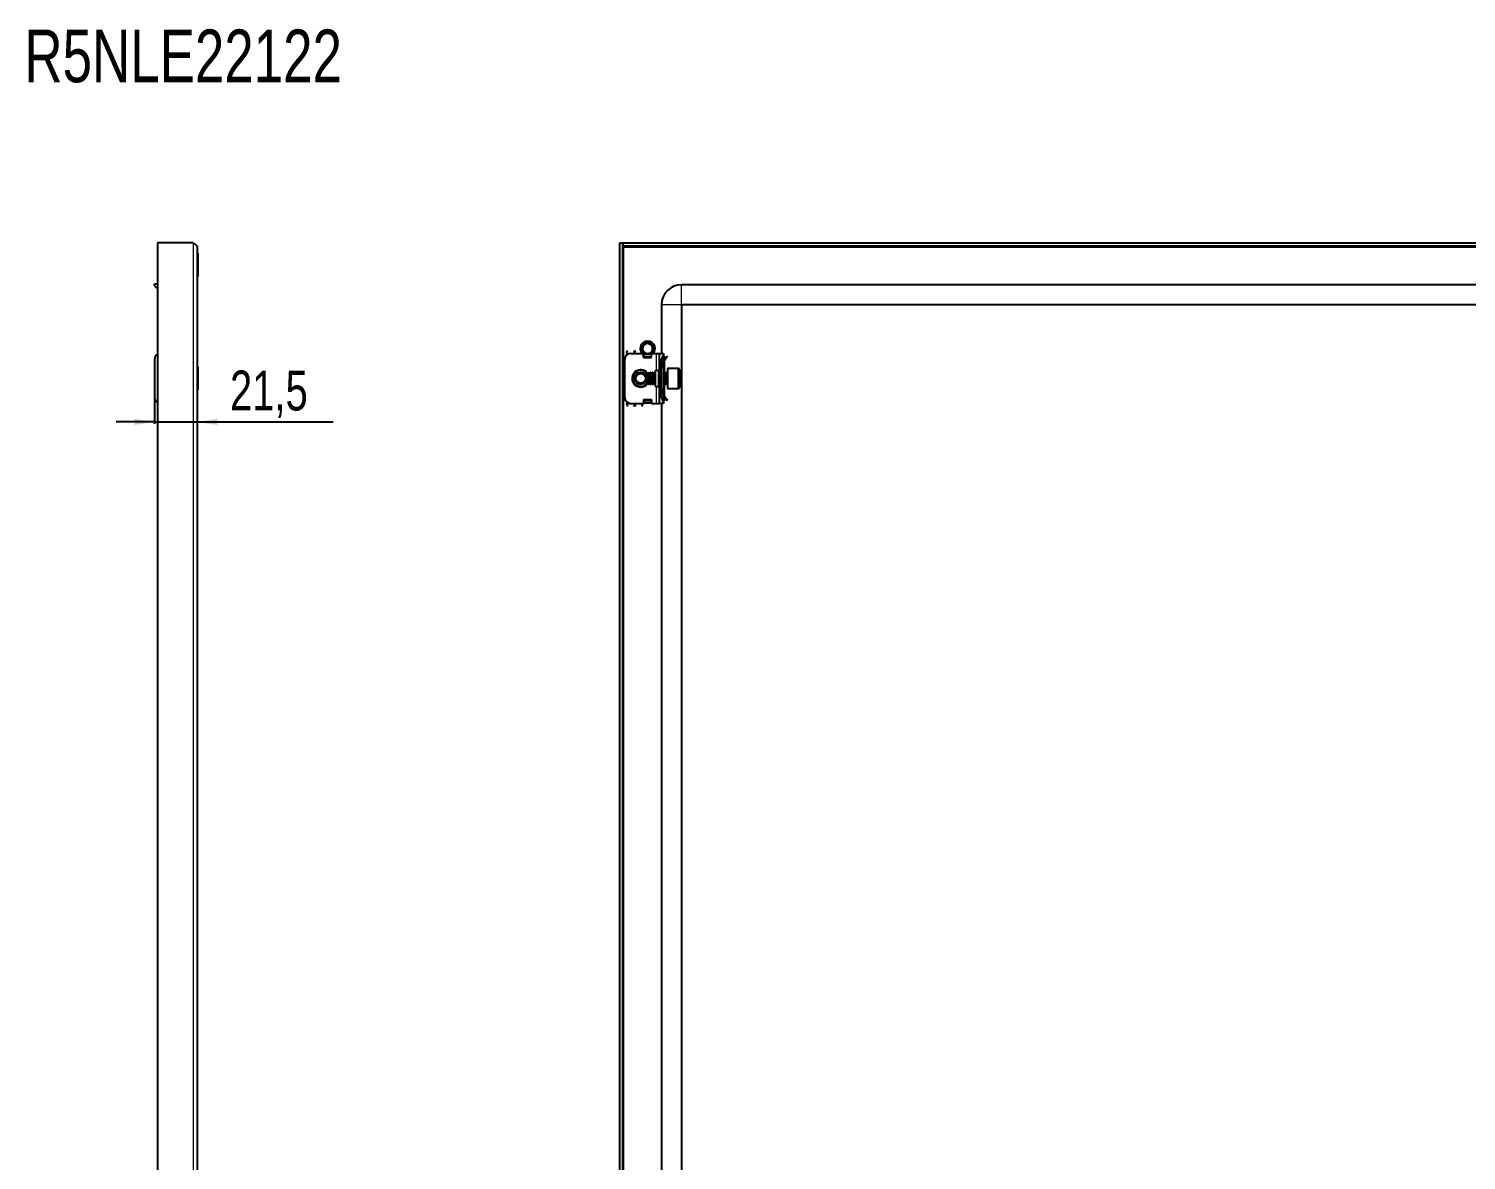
# Model space of a CAD drawing. Header units: millimetres. Extents: x -672 to 2148, y -979 to 1408.
# Drawn here: x 705 to 1427, y 840 to 1408 of the extents above; entities that cross this region are included whole.
import ezdxf

# ---------------------------------------------------------------- set-up
doc = ezdxf.new("R2010")
doc.units = ezdxf.units.MM
doc.layers.add('FORMAT', color=7, linetype='Continuous')
doc.styles.add('SLDTEXTSTYLE0', font='TXT', dxfattribs={"width": 0.75})
doc.dimstyles.new('SLDDIMSTYLE1', dxfattribs={"dimtxt": 20, "dimasz": 10, "dimexe": 0, "dimexo": 0.0625, "dimgap": 5, "dimtad": 2, "dimdec": 1, "dimrnd": 1e-09, "dimzin": 12, "dimdsep": 46, "dimtxsty": 'SLDTEXTSTYLE0', "dimsah": 1, "dimcen": 0.09, "dimadec": 0, "dimazin": 3, "dimtfac": 1, "dimtmove": 0, "dimatfit": 0, "dimfxl": 0, "dimfrac": 2, "dimtolj": 1, "dimtzin": 12, "dimarcsym": 0})

# ---------------------------------------------------------------- blocks, each defined once
blk = doc.blocks.new('_D_4')
at = {"layer": 'FORMAT'}
for p, q in [((768.38, 1222.88), (768.38, 1209.55)), ((768.38, 1210.55), (749.14, 1210.55)), ((768.38, 1210.55), (789.88, 1210.55)), ((789.88, 1210.55), (857.99, 1210.55))]:
    blk.add_line(p, q, dxfattribs=at)
for points in [[(768.38, 1210.55), (758.38, 1212.09), (758.38, 1209.02)], [(789.88, 1210.55), (799.88, 1209.02), (799.88, 1212.09)]]:
    blk.add_solid(points, dxfattribs=at)
at = {"layer": 'FORMAT', "insert": (806.27, 1236.34), "char_height": 20, "attachment_point": 1, "style": 'SLDTEXTSTYLE0'}
blk.add_mtext('21,5', dxfattribs=at)

msp = doc.modelspace()

# ---------------------------------------------------------------- linework, layer by layer
at = {"color": 7, "linetype": 'Continuous', "lineweight": 25}
for p, q in [((769.88, 1300.39), (769.88, -860.61)), ((787.78, 1300.39), (769.88, 1300.39)), ((789.88, 1298.29), (789.88, -858.51)), ((1001.82, 1300.39), (1003.32, 1300.39)), ((1001.82, -860.61), (1001.82, 1300.39)), ((1003.32, -860.61), (1003.32, 1300.39)), ((1003.52, 1298.89), (1003.52, 1300.39)), ((1003.52, 1300.39), (2146.12, 1300.39)), ((1003.52, 1298.89), (2146.12, 1298.89)), ((790.12, 1295.17), (789.88, 1295.17)), ((790.12, 1295.17), (790.12, 1283.6)), ((768.38, 1279.89), (769.88, 1279.89)), ((768.38, 1278.89), (768.38, 1279.89)), ((768.38, 1278.89), (769.38, 1277.89)), ((769.88, 1277.89), (769.38, 1277.89)), ((789.88, 1283.6), (790.12, 1283.6)), ((1562.32, 1279.39), (1032.82, 1279.39)), ((1022.82, 1269.39), (1022.82, 1244.89)), ((1032.82, 1269.39), (1032.82, -829.61)), ((2116.82, 1269.39), (1032.82, 1269.39)), ((1012.87, 1247.89), (1012.86, 1247.84)), ((1012.91, 1248.09), (1012.9, 1248.04)), ((1012.91, 1248.09), (1012.98, 1248.33)), ((1012.96, 1248.28), (1012.95, 1248.24)), ((1014.2, 1249.91), (1014.4, 1250.02)), ((1014.37, 1250.01), (1014.33, 1249.99)), ((1014.37, 1250.01), (1014.6, 1250.1)), ((1014.56, 1250.11), (1014.51, 1250.09)), ((1014.75, 1250.19), (1014.7, 1250.17)), ((1014.75, 1250.19), (1014.98, 1250.26)), ((1014.94, 1250.26), (1014.9, 1250.24)), ((1015.13, 1250.31), (1015.09, 1250.3)), ((1016.02, 1250.38), (1015.28, 1250.31)), ((1017.52, 1249.86), (1017.48, 1249.89)), ((1017.69, 1249.74), (1017.65, 1249.77)), ((1017.84, 1249.61), (1017.81, 1249.64)), ((1017.98, 1249.47), (1017.95, 1249.5)), ((1017.98, 1249.47), (1018.1, 1249.33)), ((1018.1, 1249.35), (1018.08, 1249.36)), ((1018.11, 1248.26), (1018.28, 1247.84)), ((768.38, 1241.89), (768.38, 1222.89)), ((1004.32, 1222.89), (1004.32, 1241.89)), ((1005.32, 1245.14), (1005.32, 1244.12)), ((1007.32, 1244.89), (1013.82, 1244.89)), ((1012.82, 1247.48), (1012.85, 1247.74)), ((1012.82, 1247.48), (1012.82, 1247.43)), ((1012.84, 1247.69), (1012.83, 1247.64)), ((1012.83, 1247.28), (1012.85, 1247.52)), ((1012.83, 1247.28), (1012.83, 1247.23)), ((1012.84, 1247.08), (1012.84, 1247.03)), ((1012.87, 1246.89), (1012.87, 1246.84)), ((1012.9, 1246.7), (1012.91, 1246.66)), ((1012.95, 1246.52), (1012.96, 1246.48)), ((1013.01, 1246.35), (1013.01, 1246.34)), ((1013.6, 1245.38), (1013.63, 1245.34)), ((1013.73, 1245.24), (1013.77, 1245.2)), ((1013.82, 1242.89), (1013.82, 1244.89)), ((1014.02, 1244.1), (1013.82, 1244.22)), ((1013.82, 1242.89), (1017.82, 1242.89)), ((1014.04, 1244.97), (1013.84, 1245.16)), ((1013.88, 1245.1), (1013.92, 1245.07)), ((1014.02, 1242.89), (1014.02, 1244.1)), ((1014.04, 1244.97), (1014.08, 1244.94)), ((1014.07, 1244.51), (1014.42, 1244.75)), ((1014.57, 1244.51), (1014.07, 1244.16)), ((1014.07, 1244.16), (1014.07, 1244.51)), ((1014.07, 1243.24), (1014.07, 1244.16)), ((1014.07, 1242.89), (1014.07, 1243.24)), ((1014.21, 1244.86), (1014.26, 1244.83)), ((1014.39, 1244.75), (1014.25, 1244.87)), ((1014.39, 1244.75), (1014.39, 1244.86)), ((1014.39, 1244.75), (1014.43, 1244.73)), ((1014.57, 1244.51), (1014.97, 1244.51)), ((1014.75, 1244.59), (1014.79, 1244.57)), ((1014.93, 1244.53), (1014.97, 1244.51)), ((1015.1, 1244.48), (1015.15, 1244.46)), ((1016.27, 1244.43), (1016.09, 1244.4)), ((1016.42, 1244.45), (1016.47, 1244.46)), ((1016.8, 1244.55), (1016.61, 1244.51)), ((1016.66, 1244.51), (1017.07, 1244.51)), ((1017.57, 1244.16), (1017.07, 1244.51)), ((1017.17, 1244.8), (1017.57, 1244.51)), ((1017.57, 1244.51), (1017.57, 1244.16)), ((1017.82, 1244.22), (1017.57, 1244.07)), ((1017.57, 1244.16), (1017.57, 1243.24)), ((1017.57, 1243.24), (1017.57, 1242.89)), ((1017.82, 1242.89), (1017.82, 1244.89)), ((1017.82, 1244.89), (1020.32, 1244.89)), ((1018.09, 1245.42), (1017.93, 1245.3)), ((1018.06, 1245.46), (1017.94, 1245.27)), ((1018.59, 1246.27), (1018.49, 1246.08)), ((1018.6, 1246.27), (1018.5, 1246.09)), ((1018.66, 1246.41), (1018.67, 1246.45)), ((1018.71, 1246.59), (1018.73, 1246.63)), ((1018.82, 1247.19), (1018.76, 1246.88)), ((1018.76, 1246.78), (1018.77, 1246.83)), ((1018.8, 1246.99), (1018.8, 1247.03)), ((1018.82, 1247.39), (1018.82, 1247.38)), ((1018.82, 1247.19), (1018.82, 1247.24)), ((1020.32, 1244.89), (1021.82, 1244.89)), ((1021.82, 1244.89), (1023.82, 1244.89)), ((1021.82, 1241.89), (1021.82, 1244.89)), ((1021.82, 1222.89), (1021.82, 1241.89)), ((1022.82, 1222.89), (1022.82, 1241.89)), ((1023.82, 1244.89), (1023.82, 1244.12)), ((1023.82, 1244.12), (1023.82, 1220.65)), ((1023.82, 1243.8), (1024.03, 1243.59)), ((1024.32, 1241.14), (1023.82, 1241.14)), ((1023.82, 1237.64), (1023.82, 1241.14)), ((1024.32, 1242.89), (1024.32, 1242.43)), ((1024.32, 1237.64), (1024.32, 1241.14)), ((1024.41, 1242.55), (1025.38, 1243.53)), ((1024.76, 1242.2), (1024.41, 1242.55)), ((1024.76, 1242.2), (1025.74, 1243.17)), ((1025.38, 1243.53), (1025.74, 1243.17)), ((790.13, 1238.17), (789.88, 1238.17)), ((790.13, 1238.17), (790.13, 1237.46)), ((790.13, 1237.46), (790.13, 1226.6)), ((1016.38, 1235.39), (1015.82, 1234.83)), ((1015.82, 1234.83), (1015.82, 1231.07)), ((1016.43, 1235.39), (1016.38, 1235.39)), ((1016.38, 1235.39), (1016.38, 1230.77)), ((1016.82, 1234.83), (1016.43, 1235.39)), ((1016.43, 1235.39), (1016.43, 1234.92)), ((1016.43, 1234.92), (1016.43, 1229.39)), ((1017.21, 1235.39), (1016.82, 1234.83)), ((1016.82, 1234.83), (1016.82, 1234.45)), ((1016.82, 1234.45), (1016.82, 1229.94)), ((1017.43, 1235.39), (1017.21, 1235.39)), ((1017.21, 1235.39), (1017.21, 1234.92)), ((1017.21, 1234.92), (1017.21, 1229.39)), ((1017.82, 1234.83), (1017.43, 1235.39)), ((1017.43, 1235.39), (1017.43, 1234.92)), ((1017.43, 1234.92), (1017.43, 1229.39)), ((1018.21, 1235.39), (1017.82, 1234.83)), ((1017.82, 1234.83), (1017.82, 1234.45)), ((1017.82, 1234.45), (1017.82, 1229.94)), ((1018.43, 1235.39), (1018.21, 1235.39)), ((1018.21, 1235.39), (1018.21, 1234.92)), ((1018.21, 1234.92), (1018.21, 1229.39)), ((1018.82, 1234.83), (1018.43, 1235.39)), ((1018.43, 1235.39), (1018.43, 1234.92)), ((1018.43, 1234.92), (1018.43, 1229.39)), ((1019.21, 1235.39), (1018.82, 1234.83)), ((1018.82, 1234.83), (1018.82, 1234.45)), ((1018.82, 1234.45), (1018.82, 1229.94)), ((1019.43, 1235.39), (1019.21, 1235.39)), ((1019.21, 1235.39), (1019.21, 1234.92)), ((1019.21, 1234.92), (1019.21, 1229.39)), ((1019.82, 1234.83), (1019.43, 1235.39)), ((1019.43, 1235.39), (1019.43, 1234.92)), ((1019.43, 1234.92), (1019.43, 1229.39)), ((1021.32, 1236.39), (1019.82, 1236.39)), ((1019.82, 1228.39), (1019.82, 1236.39)), ((1024.32, 1237.64), (1023.82, 1237.64)), ((1024.21, 1235.39), (1023.82, 1234.83)), ((1024.43, 1235.39), (1024.21, 1235.39)), ((1024.21, 1235.39), (1024.21, 1234.92)), ((1024.21, 1234.92), (1024.21, 1229.39)), ((1024.32, 1235.39), (1024.32, 1237.64)), ((1024.82, 1234.83), (1024.43, 1235.39)), ((1024.43, 1235.39), (1024.43, 1234.92)), ((1024.43, 1234.92), (1024.43, 1229.39)), ((1025.21, 1235.39), (1024.82, 1234.83)), ((1024.82, 1234.83), (1024.82, 1234.45)), ((1024.82, 1234.45), (1024.82, 1229.94)), ((1025.57, 1235.39), (1025.21, 1235.39)), ((1025.21, 1235.39), (1025.21, 1234.92)), ((1025.21, 1234.92), (1025.21, 1229.39)), ((1031.22, 1237.39), (1025.82, 1237.39)), ((1025.82, 1237.39), (1025.82, 1229.69)), ((1031.82, 1236.79), (1031.82, 1230.02)), ((789.88, 1226.6), (790.13, 1226.6)), ((1015.82, 1231.07), (1015.82, 1229.94)), ((1015.82, 1229.94), (1016.38, 1229.39)), ((1016.38, 1230.77), (1016.38, 1229.39)), ((1016.38, 1229.39), (1016.43, 1229.39)), ((1016.43, 1229.39), (1016.82, 1229.94)), ((1016.82, 1229.94), (1017.21, 1229.39)), ((1017.21, 1229.39), (1017.43, 1229.39)), ((1017.43, 1229.39), (1017.82, 1229.94)), ((1017.82, 1229.94), (1018.21, 1229.39)), ((1018.21, 1229.39), (1018.43, 1229.39)), ((1018.43, 1229.39), (1018.82, 1229.94)), ((1018.82, 1229.94), (1019.21, 1229.39)), ((1019.21, 1229.39), (1019.43, 1229.39)), ((1019.43, 1229.39), (1019.82, 1229.94)), ((1019.82, 1228.39), (1021.32, 1228.39)), ((1023.82, 1229.94), (1024.21, 1229.39)), ((1023.82, 1227.14), (1024.32, 1227.14)), ((1023.82, 1223.64), (1023.82, 1227.14)), ((1024.21, 1229.39), (1024.43, 1229.39)), ((1024.32, 1227.14), (1024.32, 1229.39)), ((1024.32, 1223.64), (1024.32, 1227.14)), ((1024.43, 1229.39), (1024.82, 1229.94)), ((1024.82, 1229.94), (1025.21, 1229.39)), ((1025.21, 1229.39), (1025.57, 1229.39)), ((1025.82, 1229.69), (1025.82, 1227.39)), ((1025.82, 1227.39), (1031.22, 1227.39)), ((1031.82, 1230.02), (1031.82, 1227.99)), ((1005.32, 1220.65), (1005.32, 1219.64)), ((1007.32, 1219.89), (1013.82, 1219.89)), ((1013.32, 1219.89), (1013.32, 1219.64)), ((1013.82, 1221.89), (1013.82, 1219.89)), ((1013.82, 1221.89), (1017.82, 1221.89)), ((1013.82, 1220.01), (1014.02, 1220.01)), ((1014.02, 1220.01), (1014.02, 1221.89)), ((1014.07, 1221.53), (1014.07, 1221.89)), ((1014.07, 1220.62), (1014.07, 1221.53)), ((1014.07, 1220.27), (1014.07, 1220.62)), ((1014.07, 1220.62), (1014.57, 1220.27)), ((1014.57, 1219.91), (1014.07, 1220.27)), ((1014.57, 1220.27), (1014.57, 1219.91)), ((1017.07, 1220.27), (1014.57, 1220.27)), ((1017.07, 1219.91), (1014.57, 1219.91)), ((1017.07, 1220.27), (1017.57, 1220.62)), ((1017.07, 1219.91), (1017.07, 1220.27)), ((1017.57, 1220.27), (1017.07, 1219.91)), ((1017.57, 1221.89), (1017.57, 1221.53)), ((1017.57, 1221.53), (1017.57, 1220.62)), ((1017.57, 1220.62), (1017.57, 1220.27)), ((1017.82, 1221.89), (1017.82, 1219.89)), ((1017.82, 1219.89), (1020.32, 1219.89)), ((1020.32, 1219.89), (1021.82, 1219.89)), ((1021.82, 1219.89), (1021.82, 1222.89)), ((1023.82, 1219.89), (1021.82, 1219.89)), ((1022.82, 1219.89), (1022.82, 544.89)), ((1024.32, 1223.64), (1023.82, 1223.64)), ((1024.03, 1221.18), (1023.82, 1220.97)), ((1023.82, 1220.65), (1023.82, 1219.89)), ((1024.32, 1221.89), (1024.32, 1222.28)), ((1024.76, 1222.58), (1024.41, 1222.22)), ((1024.41, 1222.22), (1025.38, 1221.25)), ((1024.76, 1222.58), (1025.74, 1221.6)), ((1025.38, 1221.25), (1025.74, 1221.6))]:
    msp.add_line(p, q, dxfattribs=at)
at = {"color": 8, "linetype": 'Continuous', "lineweight": 18}
for p, q in [((787.78, 1300.39), (787.78, -860.61)), ((1003.92, -858.51), (1003.92, 1298.29)), ((1003.92, 1298.29), (2145.72, 1298.29)), ((1032.82, 1269.39), (1032.82, 1279.39)), ((1032.82, 1269.39), (1022.82, 1269.39)), ((1005.32, 1245.14), (1009.32, 1245.14)), ((1009.32, 1245.14), (1012.82, 1245.14)), ((1017.57, 1243.24), (1014.07, 1243.24)), ((1020.32, 1236.39), (1020.32, 1244.89)), ((1022.82, 1241.89), (1021.82, 1241.89)), ((1023.82, 1243.39), (1024.03, 1243.59)), ((1023.82, 1242.89), (1024.32, 1242.89)), ((1021.32, 1228.39), (1021.32, 1236.39)), ((1025.57, 1229.39), (1025.57, 1235.39)), ((1031.22, 1229.69), (1031.22, 1237.39)), ((1020.32, 1219.89), (1020.32, 1228.39)), ((1031.22, 1227.39), (1031.22, 1229.69)), ((1005.32, 1219.64), (1009.32, 1219.64)), ((1013.32, 1219.64), (1009.32, 1219.64)), ((1014.07, 1221.53), (1017.57, 1221.53)), ((1021.82, 1222.89), (1022.82, 1222.89)), ((1023.82, 1221.89), (1024.32, 1221.89)), ((1023.82, 1221.39), (1024.03, 1221.18))]:
    msp.add_line(p, q, dxfattribs=at)
at = {"color": 7, "linetype": 'Continuous', "lineweight": 25}
for radius in [3, 2.76, 2.45]:
    msp.add_circle((1012.32, 1232.39), radius, dxfattribs=at)
for centre, radius, start, end in [((1032.82, 1269.39), 10, 90, 180), ((1015.82, 1247.39), 3.75, 0, 221.81031), ((1015.82, 1247.39), 2.5, 168.59442, 228.59442), ((1015.82, 1247.39), 2.5, 108.59442, 168.59442), ((1015.82, 1247.39), 2.5, 75.88813, 108.59442), ((1015.82, 1247.39), 3, 59.92857, 86.21929), ((1015.82, 1247.39), 3, 360, 40.74374), ((1015.82, 1247.39), 2.5, 348.59442, 10.51652), ((771.38, 1241.89), 3, 120, 180), ((1007.32, 1241.89), 3, 90, 180), ((1015.82, 1247.39), 2.5, 228.59442, 288.59442), ((1015.82, 1247.39), 2.5, 288.59442, 348.59442), ((1015.82, 1247.39), 3.75, 318.18969, 0), ((1025.82, 1241.89), 3, 131.81031, 180), ((1023.32, 1242.89), 1, 360, 45), ((1012.32, 1232.39), 4, 90, 331.04498), ((1012.32, 1232.39), 4, 28.95502, 90), ((1021.32, 1236.89), 0.5, 270, 0), ((1025.57, 1235.64), 0.25, 270, 0), ((1031.22, 1236.79), 0.6, 0, 90), ((1021.32, 1227.89), 0.5, 360, 90), ((1025.57, 1229.14), 0.25, 360, 90), ((1031.22, 1227.99), 0.6, 270, 360), ((771.38, 1222.89), 3, 180, 240), ((1007.32, 1222.89), 3, 180, 270), ((1025.82, 1222.89), 3, 180, 228.18969), ((1023.32, 1221.89), 1, 315, 0)]:
    msp.add_arc(centre, radius, start, end, dxfattribs=at)
at = {"color": 8, "linetype": 'Continuous', "lineweight": 18}
for start, end in [(35.46217, 270), (270, 324.53783)]:
    msp.add_arc((1012.32, 1232.39), 4.5, start, end, dxfattribs=at)
at = {"color": 7, "linetype": 'Continuous', "lineweight": 25}
for points, knots in [([(787.78, 1300.39), (788.06, 1300.21), (788.62, 1299.85), (789.32, 1299.32), (789.79, 1298.8), (789.85, 1298.45), (789.88, 1298.29)], [0, 0, 0, 0, 0.2547568, 0.5096489, 0.7645419, 1, 1, 1, 1]), ([(1003.52, 1299.28), (1003.51, 1299.31), (1003.37, 1299.68), (1003.35, 1300.05), (1003.32, 1300.39)], [0, 0, 0, 0, 0.09093, 1, 1, 1, 1]), ([(1003.92, 1298.29), (1003.84, 1298.47), (1003.74, 1298.67), (1003.67, 1298.87), (1003.67, 1298.89)], [0, 0, 0, 0, 0.9083608, 1, 1, 1, 1]), ([(1013.3, 1247.7), (1013.28, 1247.72), (1013.22, 1247.77), (1013.14, 1247.81), (1013.04, 1247.84), (1012.95, 1247.85), (1012.89, 1247.85), (1012.86, 1247.84)], [0, 0, 0, 0, 0.19243, 0.403622, 0.614801, 0.805152, 1, 1, 1, 1]), ([(1012.87, 1247.89), (1012.9, 1247.9), (1012.97, 1247.92), (1013.06, 1247.92), (1013.15, 1247.91), (1013.23, 1247.88), (1013.29, 1247.84), (1013.33, 1247.8), (1013.34, 1247.79)], [0, 0, 0, 0, 0.205811, 0.38496, 0.558827, 0.724121, 0.878934, 1, 1, 1, 1]), ([(1013.33, 1247.84), (1013.31, 1247.86), (1013.26, 1247.91), (1013.18, 1247.97), (1013.09, 1248.01), (1013, 1248.04), (1012.93, 1248.04), (1012.9, 1248.04)], [0, 0, 0, 0, 0.1831114, 0.3815333, 0.5799128, 0.7871112, 1, 1, 1, 1]), ([(1012.91, 1248.09), (1012.94, 1248.1), (1013.01, 1248.1), (1013.1, 1248.09), (1013.18, 1248.06), (1013.25, 1248.02), (1013.31, 1247.97), (1013.34, 1247.93), (1013.36, 1247.92)], [0, 0, 0, 0, 0.207037, 0.38272, 0.55212, 0.712365, 0.86221, 1, 1, 1, 1]), ([(1012.95, 1248.22), (1012.95, 1248.24), (1012.97, 1248.36), (1013.02, 1248.46), (1013.06, 1248.54)], [0, 0, 0, 0, 0.218168, 1, 1, 1, 1]), ([(1013.37, 1247.93), (1013.36, 1247.95), (1013.33, 1247.99), (1013.28, 1248.06), (1013.2, 1248.13), (1013.12, 1248.18), (1013.03, 1248.22), (1012.97, 1248.23), (1012.95, 1248.24)], [0, 0, 0, 0, 0.112687, 0.266978, 0.464332, 0.661607, 0.829157, 1, 1, 1, 1]), ([(1012.96, 1248.28), (1012.99, 1248.28), (1013.05, 1248.28), (1013.13, 1248.25), (1013.21, 1248.22), (1013.27, 1248.17), (1013.32, 1248.11), (1013.36, 1248.06), (1013.37, 1248.01), (1013.38, 1248)], [0, 0, 0, 0, 0.164802, 0.328662, 0.485343, 0.633184, 0.771489, 0.900657, 1, 1, 1, 1]), ([(1013.37, 1247.88), (1013.37, 1247.85), (1013.35, 1247.77), (1013.29, 1247.67), (1013.22, 1247.59), (1013.16, 1247.53), (1013.09, 1247.47), (1013.03, 1247.44), (1013, 1247.43), (1012.99, 1247.43)], [0, 0, 0, 0, 0.1251657, 0.3367685, 0.4886747, 0.6403706, 0.7919615, 0.9435026, 1, 1, 1, 1]), ([(1014.36, 1249.94), (1014.29, 1249.89), (1013.94, 1249.66), (1013.45, 1249.15), (1013.22, 1248.6), (1013.12, 1248.36)], [0, 0, 0, 0, 0.128781, 0.613629, 1, 1, 1, 1]), ([(1013.12, 1248.36), (1013.13, 1248.35), (1013.16, 1248.34), (1013.21, 1248.32), (1013.27, 1248.27), (1013.32, 1248.21), (1013.36, 1248.14), (1013.39, 1248.04), (1013.38, 1247.94), (1013.37, 1247.89), (1013.37, 1247.88)], [0, 0, 0, 0, 0.022761, 0.192243, 0.346896, 0.477535, 0.588677, 0.783334, 0.968624, 1, 1, 1, 1]), ([(1013.39, 1247.95), (1013.38, 1247.99), (1013.37, 1248.05), (1013.33, 1248.13), (1013.28, 1248.21), (1013.23, 1248.28), (1013.17, 1248.32), (1013.13, 1248.35), (1013.12, 1248.36)], [0, 0, 0, 0, 0.182737, 0.363423, 0.543947, 0.724373, 0.904747, 1, 1, 1, 1]), ([(1014.44, 1249.86), (1014.43, 1249.88), (1014.4, 1249.93), (1014.35, 1249.97), (1014.33, 1249.99)], [0, 0, 0, 0, 0.476486, 1, 1, 1, 1]), ([(1015.03, 1249.76), (1015.01, 1249.75), (1014.97, 1249.74), (1014.89, 1249.73), (1014.79, 1249.73), (1014.7, 1249.74), (1014.61, 1249.76), (1014.53, 1249.8), (1014.46, 1249.85), (1014.4, 1249.89), (1014.37, 1249.93), (1014.36, 1249.94)], [0, 0, 0, 0, 0.04296, 0.1733, 0.274263, 0.401081, 0.527716, 0.654259, 0.780759, 0.936852, 1, 1, 1, 1]), ([(1014.37, 1250.01), (1014.41, 1250), (1014.46, 1249.96), (1014.53, 1249.89), (1014.58, 1249.82), (1014.59, 1249.78), (1014.6, 1249.77)], [0, 0, 0, 0, 0.319514, 0.608493, 0.891527, 1, 1, 1, 1]), ([(1014.67, 1249.75), (1014.67, 1249.75), (1014.67, 1249.79), (1014.65, 1249.85), (1014.62, 1249.94), (1014.57, 1250.02), (1014.53, 1250.07), (1014.51, 1250.09)], [0, 0, 0, 0, 0.00279, 0.269575, 0.536371, 0.765499, 1, 1, 1, 1]), ([(1014.56, 1250.11), (1014.59, 1250.09), (1014.64, 1250.04), (1014.7, 1249.97), (1014.75, 1249.89), (1014.77, 1249.81), (1014.78, 1249.75), (1014.78, 1249.73)], [0, 0, 0, 0, 0.234253, 0.442787, 0.646465, 0.841043, 1, 1, 1, 1]), ([(1014.81, 1249.73), (1014.82, 1249.76), (1014.83, 1249.82), (1014.82, 1249.92), (1014.79, 1250.01), (1014.76, 1250.1), (1014.72, 1250.15), (1014.7, 1250.17)], [0, 0, 0, 0, 0.181695, 0.396783, 0.61186, 0.803681, 1, 1, 1, 1]), ([(1014.75, 1250.19), (1014.78, 1250.16), (1014.82, 1250.12), (1014.88, 1250.03), (1014.91, 1249.95), (1014.92, 1249.87), (1014.92, 1249.8), (1014.91, 1249.75), (1014.91, 1249.73)], [0, 0, 0, 0, 0.208724, 0.39105, 0.568219, 0.73683, 0.894853, 1, 1, 1, 1]), ([(1014.93, 1249.74), (1014.94, 1249.74), (1014.95, 1249.78), (1014.97, 1249.86), (1014.98, 1249.96), (1014.97, 1250.06), (1014.94, 1250.15), (1014.91, 1250.21), (1014.9, 1250.24)], [0, 0, 0, 0, 0.043388, 0.23288, 0.422274, 0.611632, 0.803279, 1, 1, 1, 1]), ([(1014.94, 1250.26), (1014.96, 1250.23), (1015.01, 1250.18), (1015.04, 1250.09), (1015.06, 1250), (1015.07, 1249.92), (1015.05, 1249.85), (1015.04, 1249.79), (1015.02, 1249.76), (1015.02, 1249.76)], [0, 0, 0, 0, 0.198483, 0.367712, 0.531083, 0.685778, 0.830503, 0.965152, 1, 1, 1, 1]), ([(1015.28, 1250.31), (1015.28, 1250.29), (1015.3, 1250.25), (1015.32, 1250.17), (1015.32, 1250.09), (1015.3, 1250.02), (1015.27, 1249.93), (1015.2, 1249.85), (1015.11, 1249.79), (1015.05, 1249.77), (1015.03, 1249.76)], [0, 0, 0, 0, 0.098631, 0.238541, 0.378532, 0.49895, 0.601027, 0.777401, 0.9101, 1, 1, 1, 1]), ([(1015.04, 1249.78), (1015.06, 1249.8), (1015.08, 1249.85), (1015.11, 1249.93), (1015.13, 1250.03), (1015.13, 1250.16), (1015.1, 1250.24), (1015.09, 1250.3)], [0, 0, 0, 0, 0.13286, 0.29106, 0.491007, 0.69089, 1, 1, 1, 1]), ([(1015.13, 1250.31), (1015.15, 1250.28), (1015.18, 1250.23), (1015.2, 1250.15), (1015.21, 1250.06), (1015.2, 1249.98), (1015.18, 1249.89), (1015.13, 1249.83), (1015.11, 1249.79)], [0, 0, 0, 0, 0.16279, 0.324686, 0.479688, 0.626058, 0.76302, 1, 1, 1, 1]), ([(1015.13, 1249.81), (1015.13, 1249.81), (1015.16, 1249.84), (1015.2, 1249.89), (1015.24, 1249.97), (1015.27, 1250.06), (1015.29, 1250.16), (1015.29, 1250.24), (1015.28, 1250.29), (1015.28, 1250.31)], [0, 0, 0, 0, 0.036757, 0.196192, 0.355485, 0.51469, 0.719746, 0.882005, 1, 1, 1, 1]), ([(1016.43, 1249.81), (1016.72, 1249.76), (1017.01, 1249.71), (1017.28, 1249.58), (1017.29, 1249.57)], [0, 0, 0, 0, 0.965671, 1, 1, 1, 1]), ([(1016.43, 1249.81), (1016.53, 1249.77), (1016.66, 1249.72), (1016.79, 1249.64), (1016.83, 1249.62)], [0, 0, 0, 0, 0.681733, 1, 1, 1, 1]), ([(1016.83, 1249.62), (1016.91, 1249.58), (1017.23, 1249.43), (1017.74, 1249.01), (1017.99, 1248.51), (1018.11, 1248.26)], [0, 0, 0, 0, 0.130652, 0.560007, 1, 1, 1, 1]), ([(1017.29, 1249.57), (1017.28, 1249.59), (1017.27, 1249.64), (1017.27, 1249.71), (1017.27, 1249.8), (1017.29, 1249.89), (1017.31, 1249.95), (1017.33, 1249.98)], [0, 0, 0, 0, 0.113604, 0.31095, 0.508229, 0.75166, 1, 1, 1, 1]), ([(1017.34, 1249.97), (1017.34, 1249.94), (1017.34, 1249.87), (1017.31, 1249.77), (1017.29, 1249.71), (1017.27, 1249.69), (1017.27, 1249.69)], [0, 0, 0, 0, 0.357139, 0.680979, 0.998183, 1, 1, 1, 1]), ([(1017.28, 1249.6), (1017.3, 1249.62), (1017.35, 1249.65), (1017.41, 1249.73), (1017.45, 1249.81), (1017.47, 1249.86), (1017.48, 1249.89)], [0, 0, 0, 0, 0.228254, 0.510351, 0.752319, 1, 1, 1, 1]), ([(1017.89, 1249.17), (1017.87, 1249.17), (1017.83, 1249.15), (1017.74, 1249.15), (1017.65, 1249.16), (1017.56, 1249.2), (1017.48, 1249.25), (1017.39, 1249.33), (1017.32, 1249.45), (1017.3, 1249.54), (1017.29, 1249.57)], [0, 0, 0, 0, 0.0736464, 0.1695635, 0.351373, 0.4388934, 0.519676, 0.6829056, 0.8511995, 1, 1, 1, 1]), ([(1017.52, 1249.86), (1017.51, 1249.83), (1017.51, 1249.76), (1017.47, 1249.67), (1017.43, 1249.59), (1017.37, 1249.53), (1017.33, 1249.5), (1017.32, 1249.49)], [0, 0, 0, 0, 0.240212, 0.454711, 0.664287, 0.864517, 1, 1, 1, 1]), ([(1017.33, 1249.45), (1017.36, 1249.46), (1017.41, 1249.49), (1017.49, 1249.54), (1017.56, 1249.61), (1017.61, 1249.69), (1017.63, 1249.74), (1017.65, 1249.77)], [0, 0, 0, 0, 0.172104, 0.391099, 0.610089, 0.802801, 1, 1, 1, 1]), ([(1017.69, 1249.74), (1017.68, 1249.7), (1017.66, 1249.64), (1017.62, 1249.55), (1017.56, 1249.48), (1017.5, 1249.42), (1017.44, 1249.38), (1017.4, 1249.37), (1017.38, 1249.37)], [0, 0, 0, 0, 0.209239, 0.392702, 0.571062, 0.740844, 0.899958, 1, 1, 1, 1]), ([(1017.39, 1249.35), (1017.4, 1249.35), (1017.45, 1249.35), (1017.52, 1249.38), (1017.61, 1249.42), (1017.69, 1249.48), (1017.76, 1249.56), (1017.79, 1249.61), (1017.81, 1249.64)], [0, 0, 0, 0, 0.0505, 0.241124, 0.431653, 0.622154, 0.808692, 1, 1, 1, 1]), ([(1017.84, 1249.61), (1017.83, 1249.57), (1017.81, 1249.51), (1017.75, 1249.43), (1017.69, 1249.37), (1017.62, 1249.33), (1017.55, 1249.3), (1017.49, 1249.28), (1017.46, 1249.28), (1017.46, 1249.28)], [0, 0, 0, 0, 0.198035, 0.367663, 0.531495, 0.686664, 0.831818, 0.981917, 1, 1, 1, 1]), ([(1017.47, 1249.27), (1017.47, 1249.27), (1017.51, 1249.26), (1017.57, 1249.27), (1017.66, 1249.29), (1017.74, 1249.33), (1017.82, 1249.37), (1017.89, 1249.43), (1017.93, 1249.48), (1017.95, 1249.5)], [0, 0, 0, 0, 0.018281, 0.175639, 0.332896, 0.490097, 0.647274, 0.821632, 1, 1, 1, 1]), ([(1017.98, 1249.47), (1017.97, 1249.44), (1017.94, 1249.39), (1017.88, 1249.33), (1017.81, 1249.27), (1017.74, 1249.24), (1017.67, 1249.22), (1017.59, 1249.21), (1017.54, 1249.22), (1017.52, 1249.23)], [0, 0, 0, 0, 0.159446, 0.318034, 0.469983, 0.61348, 0.747649, 0.872856, 1, 1, 1, 1]), ([(1017.53, 1249.22), (1017.56, 1249.21), (1017.62, 1249.19), (1017.71, 1249.2), (1017.78, 1249.21), (1017.87, 1249.23), (1017.97, 1249.27), (1018.04, 1249.33), (1018.08, 1249.36)], [0, 0, 0, 0, 0.149407, 0.278563, 0.407661, 0.536722, 0.727045, 1, 1, 1, 1]), ([(1018.1, 1249.35), (1018.08, 1249.32), (1018.05, 1249.27), (1017.98, 1249.22), (1017.93, 1249.18), (1017.9, 1249.17), (1017.89, 1249.17)], [0, 0, 0, 0, 0.315056, 0.630194, 0.945514, 1, 1, 1, 1]), ([(1017.89, 1249.17), (1017.92, 1249.15), (1018.16, 1248.92), (1018.51, 1248.46), (1018.75, 1247.85), (1018.8, 1247.51), (1018.82, 1247.39)], [0, 0, 0, 0, 0.050685, 0.485619, 0.826643, 1, 1, 1, 1]), ([(1018.33, 1247.05), (1018.34, 1247.16), (1018.36, 1247.43), (1018.31, 1247.69), (1018.28, 1247.84)], [0, 0, 0, 0, 0.4085207, 1, 1, 1, 1]), ([(1005.32, 1245.14), (1005.42, 1245.38), (1005.61, 1245.87), (1005.8, 1246.26), (1005.89, 1246.46)], [0, 0, 0, 0, 0.5020654, 1, 1, 1, 1]), ([(1008.75, 1246.45), (1008.83, 1246.29), (1009.01, 1245.95), (1009.2, 1245.46), (1009.31, 1245.18), (1009.32, 1245.14)], [0, 0, 0, 0, 0.4154826, 0.9171518, 1, 1, 1, 1]), ([(1009.32, 1245.14), (1009.42, 1245.38), (1009.61, 1245.87), (1009.8, 1246.26), (1009.89, 1246.46)], [0, 0, 0, 0, 0.5020654, 1, 1, 1, 1]), ([(1012.82, 1247.48), (1012.86, 1247.5), (1012.92, 1247.53), (1013.02, 1247.55), (1013.1, 1247.56), (1013.15, 1247.55), (1013.17, 1247.54)], [0, 0, 0, 0, 0.293779, 0.558982, 0.818494, 1, 1, 1, 1]), ([(1013.05, 1247.46), (1013.03, 1247.46), (1012.98, 1247.46), (1012.91, 1247.46), (1012.85, 1247.44), (1012.82, 1247.43)], [0, 0, 0, 0, 0.236131, 0.613435, 1, 1, 1, 1]), ([(1013.6, 1245.38), (1013.48, 1245.53), (1013.19, 1245.88), (1012.9, 1246.54), (1012.85, 1247.05), (1012.82, 1247.3)], [0, 0, 0, 0, 0.274163, 0.639603, 1, 1, 1, 1]), ([(1013.22, 1247.59), (1013.21, 1247.59), (1013.18, 1247.61), (1013.11, 1247.64), (1013.01, 1247.65), (1012.92, 1247.66), (1012.86, 1247.64), (1012.83, 1247.64)], [0, 0, 0, 0, 0.050156, 0.304513, 0.55888, 0.776903, 1, 1, 1, 1]), ([(1012.84, 1247.69), (1012.87, 1247.7), (1012.94, 1247.73), (1013.03, 1247.74), (1013.12, 1247.74), (1013.21, 1247.71), (1013.26, 1247.69), (1013.28, 1247.68), (1013.29, 1247.68)], [0, 0, 0, 0, 0.227908, 0.430276, 0.627707, 0.816134, 0.99284, 1, 1, 1, 1]), ([(1012.93, 1246.64), (1012.92, 1246.69), (1012.86, 1246.84), (1012.84, 1247), (1012.84, 1247.12)], [0, 0, 0, 0, 0.28291, 1, 1, 1, 1]), ([(1013.13, 1246.09), (1013.11, 1246.12), (1013.02, 1246.26), (1012.98, 1246.42), (1012.94, 1246.55)], [0, 0, 0, 0, 0.192577, 1, 1, 1, 1]), ([(1012.99, 1247.43), (1012.99, 1247.35), (1013.01, 1246.96), (1013.19, 1246.29), (1013.55, 1245.81), (1013.72, 1245.59)], [0, 0, 0, 0, 0.108003, 0.585763, 1, 1, 1, 1]), ([(1013.51, 1245.51), (1013.47, 1245.54), (1013.33, 1245.68), (1013.24, 1245.85), (1013.18, 1245.98)], [0, 0, 0, 0, 0.288707, 1, 1, 1, 1]), ([(1013.6, 1245.38), (1013.61, 1245.4), (1013.65, 1245.45), (1013.71, 1245.51), (1013.78, 1245.55), (1013.85, 1245.58), (1013.93, 1245.59), (1013.99, 1245.6), (1014.03, 1245.59), (1014.04, 1245.58)], [0, 0, 0, 0, 0.169226, 0.337427, 0.497935, 0.649179, 0.790582, 0.922688, 1, 1, 1, 1]), ([(1014.09, 1245.54), (1014.08, 1245.54), (1014.01, 1245.55), (1013.92, 1245.53), (1013.81, 1245.48), (1013.71, 1245.43), (1013.66, 1245.37), (1013.63, 1245.34)], [0, 0, 0, 0, 0.046579, 0.362688, 0.551736, 0.740753, 1, 1, 1, 1]), ([(1013.72, 1245.59), (1013.73, 1245.59), (1013.76, 1245.61), (1013.81, 1245.62), (1013.9, 1245.63), (1014, 1245.62), (1014.1, 1245.57), (1014.15, 1245.53), (1014.17, 1245.51)], [0, 0, 0, 0, 0.0458661, 0.2307436, 0.3874614, 0.6582461, 0.861978, 1, 1, 1, 1]), ([(1014.09, 1245.58), (1014.06, 1245.59), (1013.99, 1245.61), (1013.9, 1245.62), (1013.81, 1245.61), (1013.75, 1245.6), (1013.72, 1245.59)], [0, 0, 0, 0, 0.251795, 0.502165, 0.752314, 1, 1, 1, 1]), ([(1013.73, 1245.24), (1013.75, 1245.27), (1013.77, 1245.33), (1013.83, 1245.4), (1013.9, 1245.46), (1013.97, 1245.5), (1014.04, 1245.52), (1014.09, 1245.52), (1014.11, 1245.52)], [0, 0, 0, 0, 0.211659, 0.390361, 0.562352, 0.724819, 0.876696, 1, 1, 1, 1]), ([(1014.18, 1245.47), (1014.15, 1245.46), (1014.08, 1245.45), (1013.99, 1245.41), (1013.9, 1245.36), (1013.83, 1245.29), (1013.79, 1245.23), (1013.77, 1245.2)], [0, 0, 0, 0, 0.190996, 0.383798, 0.576553, 0.78528, 1, 1, 1, 1]), ([(1013.88, 1245.1), (1013.89, 1245.14), (1013.91, 1245.2), (1013.96, 1245.28), (1014.02, 1245.35), (1014.08, 1245.4), (1014.14, 1245.43), (1014.18, 1245.44), (1014.19, 1245.44)], [0, 0, 0, 0, 0.219212, 0.409339, 0.593597, 0.768568, 0.932394, 1, 1, 1, 1]), ([(1014.28, 1245.38), (1014.28, 1245.38), (1014.24, 1245.37), (1014.18, 1245.34), (1014.09, 1245.29), (1014.02, 1245.23), (1013.96, 1245.15), (1013.93, 1245.1), (1013.92, 1245.07)], [0, 0, 0, 0, 0.002693, 0.20821, 0.413641, 0.619057, 0.807274, 1, 1, 1, 1]), ([(1014.04, 1244.97), (1014.05, 1245.01), (1014.06, 1245.08), (1014.1, 1245.17), (1014.15, 1245.24), (1014.21, 1245.3), (1014.26, 1245.34), (1014.29, 1245.35), (1014.3, 1245.35)], [0, 0, 0, 0, 0.222831, 0.420099, 0.612409, 0.79585, 0.967895, 1, 1, 1, 1]), ([(1014.34, 1245.26), (1014.33, 1245.25), (1014.29, 1245.23), (1014.23, 1245.18), (1014.16, 1245.11), (1014.11, 1245.03), (1014.09, 1244.97), (1014.08, 1244.94)], [0, 0, 0, 0, 0.084965, 0.329338, 0.573716, 0.784411, 1, 1, 1, 1]), ([(1014.17, 1245.51), (1014.18, 1245.5), (1014.22, 1245.47), (1014.27, 1245.41), (1014.31, 1245.32), (1014.35, 1245.24), (1014.37, 1245.15), (1014.38, 1245.1), (1014.38, 1245.07)], [0, 0, 0, 0, 0.066273, 0.267344, 0.423096, 0.618734, 0.814089, 1, 1, 1, 1]), ([(1014.21, 1244.86), (1014.22, 1244.89), (1014.22, 1244.96), (1014.25, 1245.06), (1014.3, 1245.14), (1014.33, 1245.19), (1014.35, 1245.21), (1014.35, 1245.21)], [0, 0, 0, 0, 0.275174, 0.522846, 0.765225, 0.99702, 1, 1, 1, 1]), ([(1014.37, 1245.07), (1014.35, 1245.04), (1014.32, 1245), (1014.28, 1244.92), (1014.26, 1244.86), (1014.26, 1244.83)], [0, 0, 0, 0, 0.351509, 0.671861, 1, 1, 1, 1]), ([(1014.46, 1245.04), (1014.46, 1245.04), (1014.46, 1245.01), (1014.45, 1244.94), (1014.43, 1244.85), (1014.39, 1244.79), (1014.37, 1244.76)], [0, 0, 0, 0, 0.058255, 0.305509, 0.64716, 1, 1, 1, 1]), ([(1016.42, 1244.45), (1016.39, 1244.44), (1016.07, 1244.38), (1015.43, 1244.37), (1014.77, 1244.55), (1014.44, 1244.73), (1014.37, 1244.76)], [0, 0, 0, 0, 0.044285, 0.46488, 0.894202, 1, 1, 1, 1]), ([(1014.38, 1245.07), (1014.44, 1245.03), (1014.77, 1244.86), (1015.44, 1244.67), (1016.06, 1244.71), (1016.35, 1244.78), (1016.35, 1244.78)], [0, 0, 0, 0, 0.102158, 0.551599, 0.99962, 1, 1, 1, 1]), ([(1015.33, 1244.45), (1015.28, 1244.45), (1015.13, 1244.46), (1014.98, 1244.5), (1014.89, 1244.54)], [0, 0, 0, 0, 0.353316, 1, 1, 1, 1]), ([(1015.99, 1244.42), (1015.92, 1244.4), (1015.75, 1244.37), (1015.58, 1244.39), (1015.48, 1244.41)], [0, 0, 0, 0, 0.399625, 1, 1, 1, 1]), ([(1016.35, 1244.78), (1016.36, 1244.8), (1016.38, 1244.85), (1016.45, 1244.92), (1016.54, 1244.99), (1016.6, 1245.01), (1016.62, 1245.02)], [0, 0, 0, 0, 0.153621, 0.528305, 0.811762, 1, 1, 1, 1]), ([(1016.5, 1244.96), (1016.47, 1244.94), (1016.42, 1244.89), (1016.38, 1244.83), (1016.36, 1244.8), (1016.35, 1244.78)], [0, 0, 0, 0, 0.41332, 0.833507, 1, 1, 1, 1]), ([(1016.42, 1244.45), (1016.41, 1244.47), (1016.39, 1244.53), (1016.37, 1244.61), (1016.37, 1244.69), (1016.38, 1244.77), (1016.42, 1244.86), (1016.46, 1244.92), (1016.49, 1244.95)], [0, 0, 0, 0, 0.162579, 0.32416, 0.478216, 0.623372, 0.759205, 1, 1, 1, 1]), ([(1016.53, 1244.95), (1016.53, 1244.95), (1016.5, 1244.91), (1016.47, 1244.82), (1016.44, 1244.71), (1016.44, 1244.62), (1016.44, 1244.54), (1016.46, 1244.48), (1016.47, 1244.46)], [0, 0, 0, 0, 0.001313, 0.309582, 0.493731, 0.677835, 0.837663, 1, 1, 1, 1]), ([(1016.61, 1244.49), (1016.59, 1244.52), (1016.55, 1244.58), (1016.52, 1244.67), (1016.51, 1244.75), (1016.51, 1244.83), (1016.53, 1244.9), (1016.55, 1244.96), (1016.57, 1244.99), (1016.58, 1245)], [0, 0, 0, 0, 0.195461, 0.359649, 0.517607, 0.666788, 0.806268, 0.936243, 1, 1, 1, 1]), ([(1016.64, 1244.99), (1016.63, 1244.97), (1016.61, 1244.92), (1016.6, 1244.84), (1016.59, 1244.75), (1016.6, 1244.64), (1016.63, 1244.56), (1016.65, 1244.51)], [0, 0, 0, 0, 0.12511, 0.303759, 0.482355, 0.660934, 1, 1, 1, 1]), ([(1016.61, 1244.49), (1016.62, 1244.49), (1016.63, 1244.5), (1016.65, 1244.5), (1016.65, 1244.51)], [0, 0, 0, 0, 0.478977, 1, 1, 1, 1]), ([(1016.62, 1245.02), (1016.63, 1245.02), (1016.68, 1245.04), (1016.76, 1245.05), (1016.86, 1245.05), (1016.93, 1245.04), (1016.97, 1245.03), (1016.98, 1245.03)], [0, 0, 0, 0, 0.099011, 0.388276, 0.61301, 0.895384, 1, 1, 1, 1]), ([(1016.8, 1244.55), (1016.78, 1244.58), (1016.73, 1244.63), (1016.69, 1244.71), (1016.66, 1244.8), (1016.65, 1244.88), (1016.66, 1244.96), (1016.67, 1245.01), (1016.68, 1245.03)], [0, 0, 0, 0, 0.202252, 0.376941, 0.546153, 0.706797, 0.857217, 1, 1, 1, 1]), ([(1016.77, 1245.05), (1016.77, 1245.04), (1016.76, 1245.01), (1016.75, 1244.94), (1016.75, 1244.83), (1016.76, 1244.74), (1016.8, 1244.65), (1016.83, 1244.59), (1016.85, 1244.57)], [0, 0, 0, 0, 0.019058, 0.219488, 0.419831, 0.620151, 0.807785, 1, 1, 1, 1]), ([(1016.99, 1244.63), (1016.97, 1244.65), (1016.91, 1244.69), (1016.86, 1244.77), (1016.82, 1244.85), (1016.8, 1244.94), (1016.79, 1245), (1016.8, 1245.04), (1016.8, 1245.05)], [0, 0, 0, 0, 0.218347, 0.41099, 0.598711, 0.777744, 0.945667, 1, 1, 1, 1]), ([(1016.99, 1244.63), (1016.97, 1244.62), (1016.91, 1244.59), (1016.85, 1244.58), (1016.8, 1244.57)], [0, 0, 0, 0, 0.301025, 1, 1, 1, 1]), ([(1016.8, 1244.55), (1016.81, 1244.55), (1016.82, 1244.56), (1016.84, 1244.56), (1016.85, 1244.57)], [0, 0, 0, 0, 0.476579, 1, 1, 1, 1]), ([(1016.9, 1245.04), (1016.9, 1245.02), (1016.9, 1244.97), (1016.91, 1244.89), (1016.94, 1244.8), (1016.98, 1244.71), (1017.02, 1244.67), (1017.04, 1244.65)], [0, 0, 0, 0, 0.114393, 0.350182, 0.585971, 0.790611, 1, 1, 1, 1]), ([(1017.18, 1244.71), (1017.15, 1244.73), (1017.09, 1244.77), (1017.03, 1244.85), (1016.98, 1244.93), (1016.96, 1244.99), (1016.95, 1245.03), (1016.95, 1245.03)], [0, 0, 0, 0, 0.260762, 0.494805, 0.723794, 0.94279, 1, 1, 1, 1]), ([(1016.98, 1245.03), (1017.05, 1245.06), (1017.37, 1245.25), (1017.86, 1245.71), (1018.17, 1246.3), (1018.26, 1246.64), (1018.27, 1246.7)], [0, 0, 0, 0, 0.104785, 0.513079, 0.918136, 1, 1, 1, 1]), ([(1016.99, 1244.63), (1017, 1244.63), (1017.02, 1244.63), (1017.03, 1244.64), (1017.04, 1244.65)], [0, 0, 0, 0, 0.4764859, 1, 1, 1, 1]), ([(1017, 1245.07), (1017.01, 1245.07), (1017.05, 1245.06), (1017.12, 1245.03), (1017.2, 1244.98), (1017.28, 1244.91), (1017.32, 1244.84), (1017.35, 1244.8)], [0, 0, 0, 0, 0.084477, 0.253367, 0.470159, 0.686909, 1, 1, 1, 1]), ([(1017.07, 1245.01), (1017.07, 1245), (1017.08, 1244.95), (1017.11, 1244.87), (1017.16, 1244.8), (1017.2, 1244.76), (1017.22, 1244.74)], [0, 0, 0, 0, 0.154183, 0.462567, 0.728091, 1, 1, 1, 1]), ([(1017.36, 1244.81), (1017.33, 1244.83), (1017.27, 1244.87), (1017.2, 1244.93), (1017.16, 1244.99), (1017.15, 1245.01)], [0, 0, 0, 0, 0.362858, 0.693435, 1, 1, 1, 1]), ([(1017.18, 1244.71), (1017.19, 1244.72), (1017.2, 1244.72), (1017.22, 1244.73), (1017.22, 1244.74)], [0, 0, 0, 0, 0.477867, 1, 1, 1, 1]), ([(1018.66, 1246.41), (1018.45, 1245.98), (1018.14, 1245.34), (1017.55, 1244.94), (1017.35, 1244.8)], [0, 0, 0, 0, 0.657042, 1, 1, 1, 1]), ([(1017.36, 1244.81), (1017.37, 1244.82), (1017.38, 1244.82), (1017.39, 1244.83), (1017.4, 1244.84)], [0, 0, 0, 0, 0.480194, 1, 1, 1, 1]), ([(1017.53, 1244.92), (1017.52, 1244.91), (1017.47, 1244.88), (1017.41, 1244.85), (1017.37, 1244.84)], [0, 0, 0, 0, 0.230751, 1, 1, 1, 1]), ([(1017.53, 1244.92), (1017.54, 1244.92), (1017.55, 1244.93), (1017.56, 1244.94), (1017.57, 1244.95)], [0, 0, 0, 0, 0.4826873, 1, 1, 1, 1]), ([(1017.69, 1245.04), (1017.69, 1245.04), (1017.7, 1245.05), (1017.72, 1245.06), (1017.72, 1245.06)], [0, 0, 0, 0, 0.484546, 1, 1, 1, 1]), ([(1018.37, 1245.87), (1018.35, 1245.82), (1018.25, 1245.52), (1018, 1245.31), (1017.8, 1245.13)], [0, 0, 0, 0, 0.171865, 1, 1, 1, 1]), ([(1017.83, 1245.16), (1017.84, 1245.16), (1017.85, 1245.17), (1017.86, 1245.18), (1017.86, 1245.19)], [0, 0, 0, 0, 0.485158, 1, 1, 1, 1]), ([(1017.96, 1245.29), (1017.97, 1245.29), (1017.98, 1245.3), (1017.99, 1245.31), (1018, 1245.32)], [0, 0, 0, 0, 0.4842322, 1, 1, 1, 1]), ([(1018.45, 1246), (1018.43, 1245.93), (1018.35, 1245.72), (1018.18, 1245.56), (1018.07, 1245.45)], [0, 0, 0, 0, 0.333789, 1, 1, 1, 1]), ([(1018.09, 1245.42), (1018.09, 1245.43), (1018.11, 1245.45), (1018.13, 1245.46), (1018.14, 1245.48)], [0, 0, 0, 0, 0.296796, 1, 1, 1, 1]), ([(1018.27, 1246.7), (1018.27, 1246.73), (1018.26, 1246.8), (1018.27, 1246.86), (1018.27, 1246.89)], [0, 0, 0, 0, 0.544473, 1, 1, 1, 1]), ([(1018.27, 1246.89), (1018.28, 1246.9), (1018.29, 1246.95), (1018.31, 1247), (1018.33, 1247.04), (1018.33, 1247.05)], [0, 0, 0, 0, 0.157682, 0.80304, 1, 1, 1, 1]), ([(1018.71, 1246.59), (1018.68, 1246.59), (1018.62, 1246.58), (1018.54, 1246.6), (1018.46, 1246.63), (1018.39, 1246.67), (1018.33, 1246.73), (1018.29, 1246.78), (1018.27, 1246.82), (1018.27, 1246.83)], [0, 0, 0, 0, 0.165667, 0.330522, 0.488809, 0.638525, 0.778629, 0.909213, 1, 1, 1, 1]), ([(1018.66, 1246.41), (1018.63, 1246.41), (1018.57, 1246.42), (1018.49, 1246.45), (1018.42, 1246.49), (1018.37, 1246.54), (1018.32, 1246.6), (1018.29, 1246.67), (1018.27, 1246.72), (1018.27, 1246.75), (1018.27, 1246.76)], [0, 0, 0, 0, 0.1540267, 0.3070949, 0.4528616, 0.5901228, 0.718565, 0.8388555, 0.9524699, 1, 1, 1, 1]), ([(1018.3, 1247.04), (1018.31, 1247.03), (1018.34, 1246.99), (1018.4, 1246.94), (1018.49, 1246.88), (1018.58, 1246.85), (1018.68, 1246.83), (1018.74, 1246.83), (1018.77, 1246.83)], [0, 0, 0, 0, 0.069872, 0.258455, 0.446951, 0.635422, 0.81547, 1, 1, 1, 1]), ([(1018.76, 1246.78), (1018.73, 1246.78), (1018.66, 1246.76), (1018.56, 1246.77), (1018.48, 1246.79), (1018.41, 1246.82), (1018.34, 1246.87), (1018.31, 1246.9), (1018.3, 1246.92)], [0, 0, 0, 0, 0.208898, 0.388587, 0.562428, 0.727295, 0.881578, 1, 1, 1, 1]), ([(1018.3, 1246.89), (1018.31, 1246.87), (1018.34, 1246.83), (1018.4, 1246.77), (1018.48, 1246.71), (1018.55, 1246.67), (1018.64, 1246.64), (1018.7, 1246.64), (1018.73, 1246.63)], [0, 0, 0, 0, 0.1372662, 0.3079499, 0.478578, 0.6491848, 0.8228334, 1, 1, 1, 1]), ([(1018.3, 1246.75), (1018.3, 1246.74), (1018.32, 1246.69), (1018.37, 1246.63), (1018.45, 1246.56), (1018.52, 1246.51), (1018.6, 1246.47), (1018.65, 1246.46), (1018.67, 1246.45)], [0, 0, 0, 0, 0.0761511, 0.2767043, 0.47712, 0.6774733, 0.8375735, 1, 1, 1, 1]), ([(1018.33, 1247.1), (1018.34, 1247.11), (1018.36, 1247.15), (1018.4, 1247.2), (1018.45, 1247.25), (1018.52, 1247.3), (1018.59, 1247.34), (1018.68, 1247.37), (1018.75, 1247.38), (1018.8, 1247.38), (1018.82, 1247.38)], [0, 0, 0, 0, 0.060221, 0.18113, 0.301988, 0.42281, 0.589437, 0.75603, 0.87711, 1, 1, 1, 1]), ([(1018.8, 1246.99), (1018.76, 1246.97), (1018.7, 1246.95), (1018.6, 1246.95), (1018.51, 1246.95), (1018.43, 1246.98), (1018.37, 1247.01), (1018.34, 1247.04), (1018.33, 1247.04)], [0, 0, 0, 0, 0.2140646, 0.4023634, 0.5856293, 0.7602341, 0.9238935, 1, 1, 1, 1]), ([(1018.36, 1247.15), (1018.38, 1247.13), (1018.44, 1247.09), (1018.53, 1247.05), (1018.62, 1247.03), (1018.71, 1247.02), (1018.77, 1247.03), (1018.8, 1247.03)], [0, 0, 0, 0, 0.189173, 0.404697, 0.62022, 0.807935, 1, 1, 1, 1]), ([(1018.82, 1247.19), (1018.78, 1247.18), (1018.72, 1247.15), (1018.62, 1247.13), (1018.53, 1247.13), (1018.45, 1247.14), (1018.4, 1247.16), (1018.38, 1247.17)], [0, 0, 0, 0, 0.235039, 0.445532, 0.651268, 0.847853, 1, 1, 1, 1]), ([(1018.59, 1246.27), (1018.57, 1246.22), (1018.54, 1246.09), (1018.47, 1245.98), (1018.44, 1245.92)], [0, 0, 0, 0, 0.462482, 1, 1, 1, 1]), ([(1018.47, 1247.26), (1018.49, 1247.25), (1018.55, 1247.23), (1018.64, 1247.22), (1018.73, 1247.22), (1018.79, 1247.23), (1018.82, 1247.24)], [0, 0, 0, 0, 0.237597, 0.516729, 0.755527, 1, 1, 1, 1]), ([(1018.82, 1247.4), (1018.79, 1247.38), (1018.73, 1247.35), (1018.64, 1247.32), (1018.58, 1247.32), (1018.55, 1247.32)], [0, 0, 0, 0, 0.371226, 0.708872, 1, 1, 1, 1]), ([(1018.76, 1246.78), (1018.75, 1246.73), (1018.74, 1246.65), (1018.7, 1246.58), (1018.69, 1246.55)], [0, 0, 0, 0, 0.657988, 1, 1, 1, 1]), ([(1018.82, 1247.4), (1018.82, 1247.35), (1018.83, 1247.27), (1018.81, 1247.19), (1018.8, 1247.17)], [0, 0, 0, 0, 0.659859, 1, 1, 1, 1]), ([(1024.41, 1242.55), (1024.26, 1242.36), (1023.95, 1241.99), (1023.83, 1241.46), (1023.82, 1241.18), (1023.82, 1241.14)], [0, 0, 0, 0, 0.4618628, 0.9237257, 1, 1, 1, 1]), ([(1024.76, 1242.2), (1024.64, 1242.05), (1024.46, 1241.82), (1024.34, 1241.44), (1024.33, 1241.24), (1024.32, 1241.14)], [0, 0, 0, 0, 0.485042, 0.738404, 1, 1, 1, 1]), ([(1005.9, 1218.33), (1005.82, 1218.48), (1005.64, 1218.83), (1005.45, 1219.32), (1005.34, 1219.6), (1005.32, 1219.64)], [0, 0, 0, 0, 0.415483, 0.917152, 1, 1, 1, 1]), ([(1009.32, 1219.64), (1009.23, 1219.39), (1009.04, 1218.91), (1008.85, 1218.51), (1008.75, 1218.32)], [0, 0, 0, 0, 0.502065, 1, 1, 1, 1]), ([(1009.9, 1218.33), (1009.82, 1218.48), (1009.64, 1218.83), (1009.45, 1219.32), (1009.34, 1219.6), (1009.32, 1219.64)], [0, 0, 0, 0, 0.415483, 0.917152, 1, 1, 1, 1]), ([(1013.32, 1219.64), (1013.23, 1219.39), (1013.04, 1218.91), (1012.85, 1218.51), (1012.75, 1218.32)], [0, 0, 0, 0, 0.502065, 1, 1, 1, 1]), ([(1023.82, 1223.64), (1023.85, 1223.4), (1023.9, 1222.91), (1024.19, 1222.45), (1024.38, 1222.25), (1024.41, 1222.22)], [0, 0, 0, 0, 0.461863, 0.923726, 1, 1, 1, 1]), ([(1024.32, 1223.64), (1024.34, 1223.45), (1024.38, 1223.16), (1024.56, 1222.81), (1024.69, 1222.65), (1024.76, 1222.58)], [0, 0, 0, 0, 0.4850424, 0.7384039, 1, 1, 1, 1])]:
    msp.add_open_spline(points, degree=3, knots=knots, dxfattribs=at)
msp.add_open_spline([(1003.52, 1298.89), (1003.56, 1298.88), (1003.62, 1298.86), (1003.72, 1298.72), (1003.82, 1298.52), (1003.89, 1298.37), (1003.92, 1298.29)], degree=3, dxfattribs=at)

# ---------------------------------------------------------------- texts
at = {"layer": 'FORMAT', "insert": (703.12, 1407.41), "char_height": 26.458, "attachment_point": 1, "style": 'SLDTEXTSTYLE0'}
msp.add_mtext('R5NLE22122', dxfattribs=at)

# ---------------------------------------------------------------- dimensions: what is measured, and where the dimension line sits
at = {"layer": 'FORMAT'}
dim = msp.add_linear_dim(base=(789.88, 1210.55), p1=(768.38, 1222.89), p2=(789.88, 1298.29), dimstyle='SLDDIMSTYLE1', dxfattribs=at)
dim.commit()
dim.dimension.update_dxf_attribs({"geometry": '_D_4', "text_midpoint": (832.13, 1210.55), "dimtype": 160})

doc.saveas('drawing.dxf')
